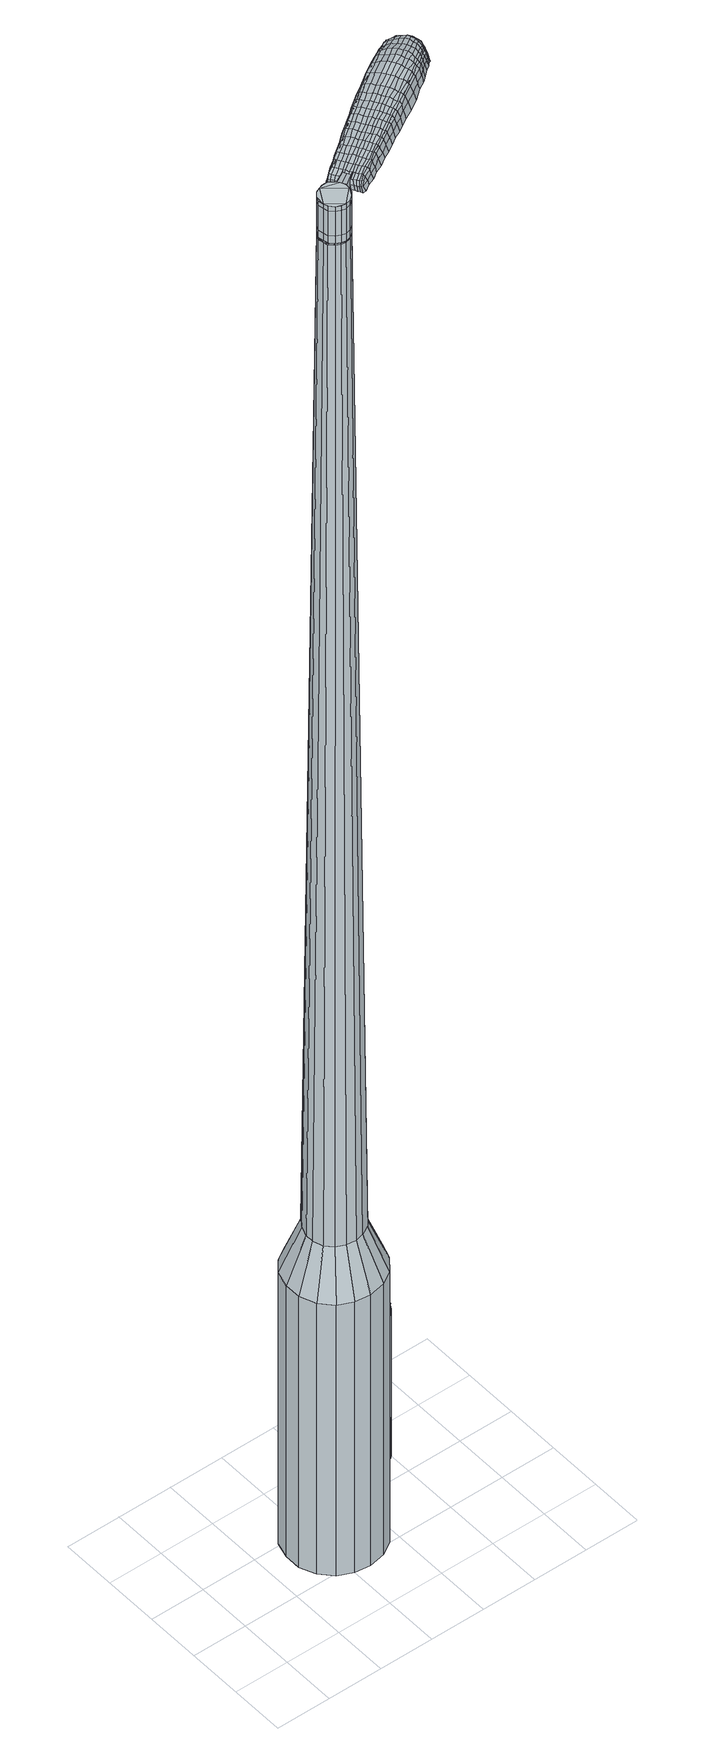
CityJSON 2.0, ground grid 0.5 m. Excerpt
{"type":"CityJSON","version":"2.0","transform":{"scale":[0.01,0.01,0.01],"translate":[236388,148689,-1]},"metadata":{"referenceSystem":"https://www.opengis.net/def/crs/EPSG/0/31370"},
"CityObjects":{
"object1":{"type":"GenericCityObject","attributes":{"cluster":27,"mean_distance_to_centroid":0.265,"new_centroid_x":236389.12,"new_centroid_y":148689.8,"mean_distance_to_camera":6.84,"H1":13.15,"H2":12.45,"Z_final":113.12,"cluster2":-1,"proj_x":236394.03,"proj_y":148697.63,"id_line":52941,"bearing_l":302.07,"distance":9.25,"orientation":"left","G_obj":32.07},"geometry":[{"type":"MultiSurface","lod":"2","boundaries":[[[0,1,2,3]],[[1,4,5,2]],[[4,6,7,5]],[[6,8,9,7]],[[8,10,11,9]],[[10,12,13,11]],[[12,14,15,13]],[[14,16,17,15]],[[16,18,19,17]],[[18,20,21,19]],[[20,22,23,21]],[[22,24,25,23]],[[24,26,27,25]],[[26,28,29,27]],[[28,30,31,29]],[[30,32,33,31]],[[32,34,35,33]],[[34,0,3,35]],[[36,37,38,39]],[[38,40,41,42]],[[41,43,42]],[[42,44,45,46]],[[45,47,46]],[[46,48,49,50]],[[49,51,50]],[[42,46,50,38]],[[50,52,39,38]],[[53,36,39]],[[2,5,7,35]],[[7,9,11,15]],[[11,13,15]],[[15,17,19,23]],[[19,21,23]],[[23,25,27,31]],[[27,29,31]],[[15,23,31,7]],[[31,33,35,7]],[[3,2,35]],[[1,0,54,55]],[[0,34,56,54]],[[34,32,57,56]],[[32,30,58,57]],[[30,28,59,58]],[[28,26,60,59]],[[26,24,61,60]],[[24,22,62,61]],[[22,20,63,62]],[[20,18,64,63]],[[18,16,65,64]],[[16,14,66,65]],[[14,12,67,66]],[[12,10,68,67]],[[10,8,69,68]],[[8,6,70,69]],[[6,4,71,70]],[[4,1,55,71]],[[55,54,72,73]],[[54,56,74,72]],[[56,57,75,74]],[[57,58,76,75]],[[58,59,77,76]],[[59,60,78,77]],[[60,61,79,78]],[[61,62,80,79]],[[62,63,81,80]],[[63,64,82,81]],[[64,65,83,82]],[[65,66,84,83]],[[66,67,85,84]],[[67,68,86,85]],[[68,69,87,86]],[[69,70,88,87]],[[70,71,89,88]],[[71,55,73,89]],[[72,90,91,92]],[[74,93,90,72]],[[94,95,93,74]],[[76,96,95,94]],[[77,97,96,76]],[[98,99,97,77]],[[79,100,99,98]],[[101,102,100,79]],[[81,103,102,101]],[[104,105,103,81]],[[106,107,105,104]],[[108,109,107,106]],[[110,111,109,108]],[[112,113,111,110]],[[114,115,113,112]],[[116,117,115,114]],[[89,118,117,116]],[[92,91,118,89]],[[119,120,121,122]],[[123,119,122,124]],[[125,123,124,126]],[[127,125,126,128]],[[129,127,128,130]],[[131,129,130,132]],[[133,131,132,134]],[[135,133,134,136]],[[137,135,136,138]],[[139,137,138,140]],[[141,139,140,142]],[[143,141,142,144]],[[145,143,144,146]],[[147,145,146,148]],[[149,147,148,150]],[[151,149,150,152]],[[73,72,92]],[[75,94,74]],[[75,76,94]],[[78,98,77]],[[78,79,98]],[[80,101,79]],[[80,81,101]],[[82,104,81]],[[82,83,106,104]],[[83,84,108,106]],[[84,85,110,108]],[[85,86,112,110]],[[86,87,114,112]],[[87,88,116,114]],[[88,89,116]],[[73,92,89]],[[153,91,90]],[[153,118,91]],[[154,117,118]],[[154,155,115,117]],[[155,156,113,115]],[[156,157,111,113]],[[157,158,109,111]],[[158,159,107,109]],[[159,160,105,107]],[[160,103,105]],[[161,102,103]],[[161,100,102]],[[162,99,100]],[[162,97,99]],[[163,95,96]],[[163,93,95]],[[39,52,151,164]],[[153,90,165,152]],[[53,39,164,120]],[[90,93,121,165]],[[36,53,120,119]],[[93,163,122,121]],[[37,36,119,123]],[[163,96,124,122]],[[38,37,123,125]],[[96,97,126,124]],[[40,38,125,127]],[[97,162,128,126]],[[41,40,127,129]],[[162,100,130,128]],[[43,41,129,131]],[[100,161,132,130]],[[42,43,131,133]],[[161,103,134,132]],[[44,42,133,135]],[[103,160,136,134]],[[45,44,135,137]],[[160,159,138,136]],[[47,45,137,139]],[[159,158,140,138]],[[46,47,139,141]],[[158,157,142,140]],[[48,46,141,143]],[[157,156,144,142]],[[49,48,143,145]],[[156,155,146,144]],[[51,49,145,147]],[[155,154,148,146]],[[50,51,147,149]],[[154,118,150,148]],[[52,50,149,151]],[[118,153,152,150]],[[151,152,166,167]],[[152,165,168,166]],[[165,121,169,168]],[[121,120,170,169]],[[120,164,171,170]],[[164,151,167,171]],[[172,173,174,175]],[[176,172,175,177]],[[172,176,178,179]],[[173,172,179,180]],[[181,182,183,184]],[[185,181,184,186]],[[181,185,187,188]],[[182,181,188,189]],[[190,191,192,193]],[[194,190,193,195]],[[190,194,196,197]],[[191,190,197,198]],[[199,200,201,202]],[[203,199,202,204]],[[199,203,205,206]],[[200,199,206,207]],[[208,209,210,211]],[[212,208,211,213]],[[208,212,214,215]],[[209,208,215,216]],[[217,218,219,220]],[[221,217,220,222]],[[217,221,223,224]],[[218,217,224,225]],[[226,227,228,229]],[[218,226,229,219]],[[226,218,225,230]],[[227,226,230,231]],[[232,233,234,235]],[[227,232,235,228]],[[232,227,231,236]],[[233,232,236,237]],[[238,176,177,239]],[[233,238,239,234]],[[238,233,237,240]],[[176,238,240,178]],[[241,242,243,244]],[[245,241,244,246]],[[241,245,247,248]],[[242,241,248,249]],[[250,251,252,253]],[[242,250,253,243]],[[250,242,249,254]],[[251,250,254,255]],[[256,257,258,259]],[[251,256,259,252]],[[256,251,255,260]],[[257,256,260,261]],[[262,263,264,265]],[[257,262,265,258]],[[262,257,261,266]],[[263,262,266,267]],[[268,173,180,269]],[[263,268,269,264]],[[268,263,267,270]],[[173,268,270,174]],[[271,272,273,274]],[[275,271,274,276]],[[271,275,277,278]],[[272,271,278,279]],[[280,281,282,283]],[[272,280,283,273]],[[280,272,279,284]],[[281,280,284,285]],[[286,287,288,289]],[[281,286,289,282]],[[286,281,285,290]],[[287,286,290,291]],[[292,185,186,293]],[[287,292,293,288]],[[292,287,291,294]],[[185,292,294,187]],[[295,296,297,298]],[[299,295,298,300]],[[295,299,301,302]],[[296,295,302,303]],[[304,305,306,307]],[[296,304,307,297]],[[304,296,303,308]],[[305,304,308,309]],[[310,311,312,313]],[[305,310,313,306]],[[310,305,309,314]],[[311,310,314,315]],[[316,317,318,319]],[[311,316,319,312]],[[316,311,315,320]],[[317,316,320,321]],[[322,182,189,323]],[[317,322,323,318]],[[322,317,321,324]],[[182,322,324,183]],[[325,211,210,326]],[[327,325,326,328]],[[325,327,329,330]],[[211,325,330,213]],[[331,327,328,332]],[[333,331,332,334]],[[331,333,335,336]],[[327,331,336,329]],[[337,333,334,338]],[[339,337,338,340]],[[337,339,341,342]],[[333,337,342,335]],[[343,339,340,344]],[[345,343,344,346]],[[343,345,347,348]],[[339,343,348,341]],[[349,345,346,350]],[[200,349,350,201]],[[349,200,207,351]],[[345,349,351,347]],[[352,353,198,197]],[[354,352,197,196]],[[352,354,355,356]],[[353,352,356,357]],[[358,359,357,356]],[[360,358,356,355]],[[358,360,361,362]],[[359,358,362,363]],[[364,365,363,362]],[[366,364,362,361]],[[364,366,367,368]],[[365,364,368,369]],[[370,371,369,368]],[[372,370,368,367]],[[370,372,205,203]],[[371,370,203,204]],[[373,374,375,376]],[[275,373,376,277]],[[373,275,276,377]],[[374,373,377,378]],[[379,194,195,380]],[[374,379,380,375]],[[379,374,378,381]],[[194,379,381,196]],[[382,383,384,385]],[[221,382,385,223]],[[382,221,222,386]],[[383,382,386,387]],[[388,389,390,391]],[[383,388,391,384]],[[388,383,387,392]],[[389,388,392,393]],[[394,191,198,395]],[[389,394,395,390]],[[394,389,393,396]],[[191,394,396,192]],[[397,398,399,400]],[[179,397,400,180]],[[397,179,178,401]],[[398,397,401,402]],[[403,404,405,406]],[[398,403,406,399]],[[403,398,402,407]],[[404,403,407,408]],[[409,202,201,410]],[[404,409,410,405]],[[409,404,408,411]],[[202,409,411,204]],[[412,413,414,415]],[[184,412,415,186]],[[412,184,183,416]],[[413,412,416,417]],[[418,206,205,419]],[[413,418,419,414]],[[418,413,417,420]],[[206,418,420,207]],[[421,422,423,424]],[[299,421,424,301]],[[421,299,300,425]],[[422,421,425,426]],[[427,212,213,428]],[[422,427,428,423]],[[427,422,426,429]],[[212,427,429,214]],[[430,431,432,433]],[[245,430,433,247]],[[430,245,246,434]],[[431,430,434,435]],[[436,437,438,439]],[[431,436,439,432]],[[436,431,435,440]],[[437,436,440,441]],[[442,209,216,443]],[[437,442,443,438]],[[442,437,441,444]],[[209,442,444,210]],[[445,446,435,434]],[[244,445,434,246]],[[445,244,243,447]],[[446,445,447,448]],[[449,450,441,440]],[[446,449,440,435]],[[449,446,448,451]],[[450,449,451,452]],[[453,326,210,444]],[[450,453,444,441]],[[453,450,452,454]],[[326,453,454,328]],[[455,456,457,458]],[[302,455,458,303]],[[455,302,301,424]],[[456,455,424,423]],[[459,330,329,460]],[[456,459,460,457]],[[459,456,423,428]],[[330,459,428,213]],[[461,462,448,447]],[[253,461,447,243]],[[461,253,252,463]],[[462,461,463,464]],[[465,466,452,451]],[[462,465,451,448]],[[465,462,464,467]],[[466,465,467,468]],[[469,332,328,454]],[[466,469,454,452]],[[469,466,468,470]],[[332,469,470,334]],[[471,472,473,474]],[[308,471,474,309]],[[471,308,303,458]],[[472,471,458,457]],[[475,336,335,476]],[[472,475,476,473]],[[475,472,457,460]],[[336,475,460,329]],[[477,478,464,463]],[[259,477,463,252]],[[477,259,258,479]],[[478,477,479,480]],[[481,482,468,467]],[[478,481,467,464]],[[481,478,480,483]],[[482,481,483,484]],[[485,338,334,470]],[[482,485,470,468]],[[485,482,484,486]],[[338,485,486,340]],[[487,488,489,490]],[[314,487,490,315]],[[487,314,309,474]],[[488,487,474,473]],[[491,342,341,492]],[[488,491,492,489]],[[491,488,473,476]],[[342,491,476,335]],[[493,494,480,479]],[[265,493,479,258]],[[493,265,264,495]],[[494,493,495,496]],[[497,498,484,483]],[[494,497,483,480]],[[497,494,496,499]],[[498,497,499,500]],[[501,344,340,486]],[[498,501,486,484]],[[501,498,500,502]],[[344,501,502,346]],[[503,504,505,506]],[[320,503,506,321]],[[503,320,315,490]],[[504,503,490,489]],[[507,348,347,508]],[[504,507,508,505]],[[507,504,489,492]],[[348,507,492,341]],[[509,510,496,495]],[[269,509,495,264]],[[509,269,180,400]],[[510,509,400,399]],[[511,512,500,499]],[[510,511,499,496]],[[511,510,399,406]],[[512,511,406,405]],[[513,350,346,502]],[[512,513,502,500]],[[513,512,405,410]],[[350,513,410,201]],[[514,515,417,416]],[[324,514,416,183]],[[514,324,321,506]],[[515,514,506,505]],[[516,351,207,420]],[[515,516,420,417]],[[516,515,505,508]],[[351,516,508,347]],[[517,518,378,377]],[[274,517,377,276]],[[517,274,273,519]],[[518,517,519,520]],[[521,354,196,381]],[[518,521,381,378]],[[521,518,520,522]],[[354,521,522,355]],[[523,524,525,526]],[[224,523,526,225]],[[523,224,223,385]],[[524,523,385,384]],[[527,528,529,530]],[[524,527,530,525]],[[527,524,384,391]],[[528,527,391,390]],[[531,353,357,532]],[[528,531,532,529]],[[531,528,390,395]],[[353,531,395,198]],[[533,534,520,519]],[[283,533,519,273]],[[533,283,282,535]],[[534,533,535,536]],[[537,360,355,522]],[[534,537,522,520]],[[537,534,536,538]],[[360,537,538,361]],[[539,540,541,542]],[[230,539,542,231]],[[539,230,225,526]],[[540,539,526,525]],[[543,544,545,546]],[[540,543,546,541]],[[543,540,525,530]],[[544,543,530,529]],[[547,359,363,548]],[[544,547,548,545]],[[547,544,529,532]],[[359,547,532,357]],[[549,550,536,535]],[[289,549,535,282]],[[549,289,288,551]],[[550,549,551,552]],[[553,366,361,538]],[[550,553,538,536]],[[553,550,552,554]],[[366,553,554,367]],[[555,556,557,558]],[[236,555,558,237]],[[555,236,231,542]],[[556,555,542,541]],[[559,560,561,562]],[[556,559,562,557]],[[559,556,541,546]],[[560,559,546,545]],[[563,365,369,564]],[[560,563,564,561]],[[563,560,545,548]],[[365,563,548,363]],[[565,566,552,551]],[[293,565,551,288]],[[565,293,186,415]],[[566,565,415,414]],[[567,372,367,554]],[[566,567,554,552]],[[567,566,414,419]],[[372,567,419,205]],[[568,569,402,401]],[[240,568,401,178]],[[568,240,237,558]],[[569,568,558,557]],[[570,571,408,407]],[[569,570,407,402]],[[570,569,557,562]],[[571,570,562,561]],[[572,371,204,411]],[[571,572,411,408]],[[572,571,561,564]],[[371,572,564,369]],[[573,574,575,576]],[[576,575,577,578]],[[579,577,575,580]],[[580,575,574,581]],[[582,583,584,585]],[[585,584,586,587]],[[588,586,584,589]],[[589,584,583,590]],[[591,592,593,594]],[[594,593,595,596]],[[597,595,593,598]],[[598,593,592,599]],[[600,601,602,603]],[[603,602,604,605]],[[606,604,602,607]],[[607,602,601,608]],[[609,610,611,612]],[[612,611,613,614]],[[615,613,611,616]],[[616,611,610,617]],[[618,619,620,621]],[[621,620,622,623]],[[624,622,620,625]],[[625,620,619,626]],[[627,628,629,630]],[[630,629,619,618]],[[626,619,629,631]],[[631,629,628,632]],[[633,634,635,636]],[[636,635,628,627]],[[632,628,635,637]],[[637,635,634,638]],[[578,577,639,640]],[[640,639,634,633]],[[638,634,639,641]],[[641,639,577,579]],[[642,643,644,645]],[[645,644,646,647]],[[648,646,644,649]],[[649,644,643,650]],[[651,652,653,654]],[[654,653,643,642]],[[650,643,653,655]],[[655,653,652,656]],[[657,658,659,660]],[[660,659,652,651]],[[656,652,659,661]],[[661,659,658,662]],[[663,664,665,666]],[[666,665,658,657]],[[662,658,665,667]],[[667,665,664,668]],[[581,574,669,670]],[[670,669,664,663]],[[668,664,669,671]],[[671,669,574,573]],[[672,673,674,675]],[[675,674,676,677]],[[678,676,674,679]],[[679,674,673,680]],[[681,682,683,684]],[[684,683,673,672]],[[680,673,683,685]],[[685,683,682,686]],[[687,688,689,690]],[[690,689,682,681]],[[686,682,689,691]],[[691,689,688,692]],[[587,586,693,694]],[[694,693,688,687]],[[692,688,693,695]],[[695,693,586,588]],[[696,697,698,699]],[[699,698,700,701]],[[702,700,698,703]],[[703,698,697,704]],[[705,706,707,708]],[[708,707,697,696]],[[704,697,707,709]],[[709,707,706,710]],[[711,712,713,714]],[[714,713,706,705]],[[710,706,713,715]],[[715,713,712,716]],[[717,718,719,720]],[[720,719,712,711]],[[716,712,719,721]],[[721,719,718,722]],[[590,583,723,724]],[[724,723,718,717]],[[722,718,723,725]],[[725,723,583,582]],[[609,612,726,727]],[[727,726,728,729]],[[730,728,726,170]],[[170,726,612,614]],[[729,728,731,732]],[[732,731,733,734]],[[735,733,731,736]],[[736,731,728,730]],[[734,733,737,738]],[[738,737,739,740]],[[741,739,737,742]],[[742,737,733,735]],[[740,739,743,744]],[[744,743,745,746]],[[747,745,743,748]],[[748,743,739,741]],[[746,745,749,750]],[[750,749,601,600]],[[608,601,749,751]],[[751,749,745,747]],[[599,752,753,598]],[[598,753,754,597]],[[755,754,753,756]],[[756,753,752,757]],[[757,758,759,756]],[[756,759,760,755]],[[761,760,759,762]],[[762,759,758,763]],[[763,764,765,762]],[[762,765,766,761]],[[767,766,765,768]],[[768,765,764,769]],[[769,770,771,768]],[[768,771,772,767]],[[606,772,771,604]],[[604,771,770,605]],[[773,774,775,776]],[[776,775,676,678]],[[677,676,775,777]],[[777,775,774,778]],[[596,595,779,780]],[[780,779,774,773]],[[778,774,779,781]],[[781,779,595,597]],[[782,783,784,785]],[[785,784,622,624]],[[623,622,784,786]],[[786,784,783,787]],[[788,789,790,791]],[[791,790,783,782]],[[787,783,790,792]],[[792,790,789,793]],[[599,592,794,795]],[[795,794,789,788]],[[793,789,794,796]],[[796,794,592,591]],[[797,798,799,800]],[[800,799,580,581]],[[579,580,799,801]],[[801,799,798,802]],[[803,804,805,806]],[[806,805,798,797]],[[802,798,805,807]],[[807,805,804,808]],[[600,603,809,810]],[[810,809,804,803]],[[808,804,809,811]],[[811,809,603,605]],[[812,813,814,815]],[[815,814,585,587]],[[582,585,814,816]],[[816,814,813,817]],[[606,607,818,819]],[[819,818,813,812]],[[817,813,818,820]],[[820,818,607,608]],[[821,822,823,824]],[[824,823,700,702]],[[700,823,701]],[[701,823,822,825]],[[614,613,826,827]],[[827,826,822,821]],[[825,822,826,828]],[[828,826,613,615]],[[829,830,831,648]],[[831,646,648]],[[647,646,831,832]],[[832,831,830,833]],[[834,835,836,837]],[[837,836,830,829]],[[833,830,836,838]],[[838,836,835,839]],[[617,610,840,841]],[[841,840,835,834]],[[839,835,840,842]],[[842,840,610,609]],[[833,843,844,832]],[[832,844,645,647]],[[642,645,844,845]],[[845,844,843,846]],[[839,847,848,838]],[[838,848,843,833]],[[846,843,848,849]],[[849,848,847,850]],[[609,727,851,842]],[[842,851,847,839]],[[850,847,851,852]],[[852,851,727,729]],[[853,854,855,856]],[[856,855,703,704]],[[702,703,855,824]],[[824,855,854,821]],[[730,170,857,858]],[[858,857,854,853]],[[821,854,857,827]],[[827,857,170,614]],[[846,859,860,845]],[[845,860,654,642]],[[651,654,860,861]],[[861,860,859,862]],[[850,863,864,849]],[[849,864,859,846]],[[862,859,864,865]],[[865,864,863,866]],[[729,732,867,852]],[[852,867,863,850]],[[866,863,867,868]],[[868,867,732,734]],[[869,870,871,872]],[[872,871,709,710]],[[704,709,871,856]],[[856,871,870,853]],[[735,736,873,874]],[[874,873,870,869]],[[853,870,873,858]],[[858,873,736,730]],[[862,875,861]],[[861,875,660,651]],[[657,660,875,876]],[[876,875,877]],[[866,878,879,865]],[[865,879,875,862]],[[877,875,879,880]],[[880,879,878,881]],[[734,738,882,868]],[[868,882,878,866]],[[881,878,882,883]],[[883,882,738,740]],[[884,885,886,887]],[[887,886,715,716]],[[710,715,886,872]],[[872,886,885,869]],[[741,742,888,889]],[[889,888,885,884]],[[869,885,888,874]],[[874,888,742,735]],[[877,890,891,876]],[[876,891,666,657]],[[663,666,891,892]],[[892,891,890,893]],[[881,894,895,880]],[[880,895,890,877]],[[893,890,895,896]],[[896,895,894,897]],[[740,744,898,883]],[[883,898,894,881]],[[897,894,898,899]],[[899,898,744,746]],[[900,901,902,903]],[[903,902,721,722]],[[716,721,902,887]],[[887,902,901,884]],[[747,748,904,905]],[[905,904,901,900]],[[884,901,904,889]],[[889,904,748,741]],[[893,906,907,892]],[[892,907,670,663]],[[581,670,907,800]],[[800,907,906,797]],[[897,908,909,896]],[[896,909,906,893]],[[797,906,909,806]],[[806,909,908,803]],[[746,750,910,899]],[[899,910,908,897]],[[803,908,910,810]],[[810,910,750,600]],[[817,911,912,816]],[[816,912,725,582]],[[722,725,912,903]],[[903,912,911,900]],[[608,751,913,820]],[[820,913,911,817]],[[900,911,913,905]],[[905,913,751,747]],[[778,914,915,777]],[[777,915,675,677]],[[672,675,915,916]],[[916,915,914,917]],[[597,754,918,781]],[[781,918,914,778]],[[917,914,918,919]],[[919,918,754,755]],[[920,921,922,923]],[[923,922,625,626]],[[624,625,922,785]],[[785,922,921,782]],[[924,925,926,927]],[[927,926,921,920]],[[782,921,926,791]],[[791,926,925,788]],[[757,752,928,929]],[[929,928,925,924]],[[788,925,928,795]],[[795,928,752,599]],[[917,930,931,916]],[[916,931,684,672]],[[681,684,931,932]],[[932,931,930,933]],[[755,760,934,919]],[[919,934,930,917]],[[933,930,934,935]],[[935,934,760,761]],[[936,937,938,939]],[[939,938,631,632]],[[626,631,938,923]],[[923,938,937,920]],[[940,941,942,943]],[[943,942,937,936]],[[920,937,942,927]],[[927,942,941,924]],[[763,758,944,945]],[[945,944,941,940]],[[924,941,944,929]],[[929,944,758,757]],[[933,946,947,932]],[[932,947,690,681]],[[687,690,947,948]],[[948,947,946,949]],[[761,766,950,935]],[[935,950,946,933]],[[949,946,950,951]],[[951,950,766,767]],[[952,953,954,955]],[[955,954,637,638]],[[632,637,954,939]],[[939,954,953,936]],[[956,957,958,959]],[[959,958,953,952]],[[936,953,958,943]],[[943,958,957,940]],[[769,764,960,961]],[[961,960,957,956]],[[940,957,960,945]],[[945,960,764,763]],[[949,962,963,948]],[[948,963,694,687]],[[587,694,963,815]],[[815,963,962,812]],[[767,772,964,951]],[[951,964,962,949]],[[812,962,964,819]],[[819,964,772,606]],[[802,965,966,801]],[[801,966,641,579]],[[638,641,966,955]],[[955,966,965,952]],[[808,967,968,807]],[[807,968,965,802]],[[952,965,968,959]],[[959,968,967,956]],[[605,770,969,811]],[[811,969,967,808]],[[956,967,969,961]],[[961,969,770,769]],[[573,576,175,174]],[[576,578,177,175]],[[588,589,188,187]],[[589,590,189,188]],[[591,594,193,192]],[[594,596,195,193]],[[615,616,215,214]],[[616,617,216,215]],[[618,621,220,219]],[[621,623,222,220]],[[627,630,229,228]],[[630,618,219,229]],[[633,636,235,234]],[[636,627,228,235]],[[578,640,239,177]],[[640,633,234,239]],[[648,649,248,247]],[[649,650,249,248]],[[650,655,254,249]],[[655,656,255,254]],[[656,661,260,255]],[[661,662,261,260]],[[662,667,266,261]],[[667,668,267,266]],[[668,671,270,267]],[[671,573,174,270]],[[678,679,278,277]],[[679,680,279,278]],[[680,685,284,279]],[[685,686,285,284]],[[686,691,290,285]],[[691,692,291,290]],[[692,695,294,291]],[[695,588,187,294]],[[696,699,298,297]],[[699,701,300,298]],[[705,708,307,306]],[[708,696,297,307]],[[711,714,313,312]],[[714,705,306,313]],[[717,720,319,318]],[[720,711,312,319]],[[590,724,323,189]],[[724,717,318,323]],[[773,776,376,375]],[[776,678,277,376]],[[596,780,380,195]],[[780,773,375,380]],[[623,786,386,222]],[[786,787,387,386]],[[787,792,392,387]],[[792,793,393,392]],[[793,796,396,393]],[[796,591,192,396]],[[701,425,300]],[[701,825,426,425]],[[825,828,429,426]],[[828,615,214,429]],[[829,648,433,432]],[[648,247,433]],[[834,837,439,438]],[[837,829,432,439]],[[617,841,443,216]],[[841,834,438,443]],[[970,971,972,973]],[[974,975,973,972]],[[976,977,978,979]],[[980,981,982,983]],[[971,984,985,972]],[[986,974,972,985]],[[987,976,979,988]],[[989,990,981,980]],[[984,991,992,985]],[[992,993,986,985]],[[994,987,988,995]],[[996,990,989,997]],[[991,998,999,992]],[[999,1000,993,992]],[[1001,994,995,1002]],[[1003,996,997,1004]],[[1005,1006,1007,1008]],[[1009,1010,1006,1005]],[[1009,1011,1012,1010]],[[1011,1013,1014,1012]],[[1015,1016,1017,1018]],[[1019,1020,1016,1015]],[[1021,1022,1020,1019]],[[1023,1024,1022,1021]],[[1018,1007,1006,1015]],[[1015,1006,1010,1019]],[[1010,1012,1021,1019]],[[1012,1014,1023,1021]],[[979,978,975,974]],[[988,979,974,986]],[[993,995,988,986]],[[1000,1002,995,993]],[[980,983,977,976]],[[989,980,976,987]],[[997,989,987,994]],[[1004,997,994,1001]],[[981,1005,1008,982]],[[990,1009,1005,981]],[[1011,1009,990,996]],[[1013,1011,996,1003]],[[1025,1026,1027,1028]],[[1027,1029,1030,1031]],[[1027,1031,1032,1033]],[[1027,1033,1028]],[[1034,1025,1028,1035]],[[1036,1035,1028,1037]],[[1038,1037,1028]],[[1039,1027,1026,1040]],[[1041,1039,1040,1042]],[[1043,1041,1042,1044]],[[1045,1043,1044,1046]],[[1047,1045,1046,1048]],[[1048,1049,1050,1051]],[[1048,1051,1052,1053]],[[1048,1053,1054,1055]],[[1054,1056,1057,1058]],[[1054,1058,1059,1060]],[[1054,1060,1055]],[[1048,1055,1047]],[[1061,1062,1026,1025]],[[1063,1064,1029,1027]],[[1065,1066,1038,1028]],[[1062,1067,1040,1026]],[[1068,1063,1027,1039]],[[1067,1069,1042,1040]],[[1070,1068,1039,1041]],[[1069,1071,1044,1042]],[[1072,1070,1041,1043]],[[1071,1073,1046,1044]],[[1074,1072,1043,1045]],[[1073,1075,1048,1046]],[[1076,1074,1045,1047]],[[1075,1077,1049,1048]],[[1078,1079,1056,1054]],[[1080,1076,1047,1055]],[[1050,1049,1077,1081]],[[1051,1050,1081,1082]],[[1052,1051,1082,1083]],[[1053,1052,1083,1084]],[[1054,1053,1084,1078]],[[1085,1061,1025,1034]],[[1086,1085,1034,1035]],[[1087,1086,1035,1036]],[[1088,1087,1036,1037]],[[1066,1088,1037,1038]],[[1030,1029,1064,1089]],[[1057,1056,1079,1090]],[[1031,1030,1089,1091]],[[1032,1031,1091,1092]],[[1033,1032,1092,1093]],[[1028,1033,1093,1065]],[[1058,1057,1090,1094]],[[1059,1058,1094,1095]],[[1060,1059,1095,1096]],[[1055,1060,1096,1080]]]}]}
},
"vertices":[
[149,104,384],[154,91,384],[154,91,96],[149,104,96],[155,76,384],[155,76,96],[150,62,384],[150,62,96],[141,50,384],[141,50,96],[129,43,384],[129,43,96],[114,40,384],[114,40,96],[100,42,384],[100,42,96],[87,48,384],[87,48,96],[77,59,384],[77,59,96],[71,73,384],[71,73,96],[71,88,384],[71,88,96],[75,102,384],[75,102,96],[84,113,384],[84,113,96],[97,121,384],[97,121,96],[111,124,384],[111,124,96],[126,122,384],[126,122,96],[139,115,384],[139,115,96],[117,95,1524],[112,95,1524],[108,94,1524],[124,89,1524],[104,92,1524],[101,88,1524],[100,79,1524],[99,84,1524],[101,75,1524],[105,71,1524],[113,68,1524],[109,69,1524],[118,69,1524],[122,72,1524],[126,80,1524],[125,76,1524],[126,85,1524],[121,92,1524],[134,95,429],[137,87,429],[128,102,429],[121,106,429],[112,107,429],[103,105,429],[96,101,429],[91,94,429],[88,85,429],[88,77,429],[91,68,429],[97,62,429],[105,58,429],[114,57,429],[122,59,429],[130,63,429],[135,70,429],[138,78,429],[124,89,1483],[126,85,1483],[121,92,1483],[117,95,1483],[112,95,1483],[108,94,1483],[104,92,1483],[101,88,1483],[99,84,1483],[100,79,1483],[101,75,1483],[105,71,1483],[109,69,1483],[113,68,1483],[118,69,1483],[122,72,1483],[125,76,1483],[126,80,1483],[124,89,1485],[125,85,1485],[125,85,1483],[121,92,1485],[117,94,1483],[117,94,1485],[112,95,1485],[108,94,1485],[104,91,1483],[104,91,1485],[101,88,1485],[100,84,1483],[100,84,1485],[100,79,1485],[102,75,1483],[102,75,1485],[105,72,1483],[105,72,1485],[109,70,1483],[109,70,1485],[113,69,1483],[113,69,1485],[118,70,1483],[118,70,1485],[121,72,1483],[121,72,1485],[124,76,1483],[124,76,1485],[126,80,1485],[117,95,1519],[121,92,1519],[121,92,1493],[117,95,1493],[112,95,1519],[112,95,1493],[108,94,1519],[108,94,1493],[104,92,1519],[104,92,1493],[101,88,1519],[101,88,1493],[99,84,1519],[99,84,1493],[100,79,1519],[100,79,1493],[101,75,1519],[101,75,1493],[105,71,1519],[105,71,1493],[109,69,1519],[109,69,1493],[113,68,1519],[113,68,1493],[118,69,1519],[118,69,1493],[122,72,1519],[122,72,1493],[125,76,1519],[125,76,1493],[126,80,1519],[126,80,1493],[126,85,1519],[126,85,1493],[126,85,1485],[125,76,1485],[122,72,1485],[118,69,1485],[113,68,1485],[109,69,1485],[105,71,1485],[101,75,1485],[99,84,1485],[104,92,1485],[117,95,1485],[124,89,1519],[124,89,1493],[142,96,1513],[142,96,1518],[140,99,1513],[138,102,1513],[138,102,1518],[140,99,1518],[213,122,1519],[207,118,1518],[209,118,1509],[215,121,1510],[221,126,1519],[223,125,1510],[219,127,1526],[212,122,1525],[205,119,1525],[193,154,1519],[187,150,1518],[187,149,1525],[193,153,1525],[200,159,1519],[200,157,1526],[200,161,1510],[193,156,1510],[187,152,1509],[264,179,1519],[266,175,1519],[267,176,1513],[265,179,1513],[261,181,1519],[262,182,1513],[260,180,1524],[263,178,1524],[265,175,1524],[202,139,1530],[195,135,1529],[197,132,1529],[203,136,1530],[209,144,1531],[211,141,1531],[207,147,1530],[200,142,1530],[194,138,1529],[133,96,1512],[135,94,1512],[136,95,1517],[134,97,1517],[132,99,1512],[133,99,1517],[132,99,1506],[134,97,1506],[136,94,1506],[263,154,1519],[260,152,1519],[262,152,1512],[264,154,1512],[264,156,1518],[266,155,1512],[263,156,1522],[262,155,1523],[259,153,1524],[256,149,1519],[252,146,1519],[253,145,1512],[258,149,1512],[255,150,1524],[251,147,1525],[247,142,1519],[240,138,1519],[242,138,1511],[249,142,1511],[246,143,1526],[239,139,1526],[231,132,1519],[233,131,1510],[229,133,1526],[149,86,1513],[155,90,1513],[154,90,1518],[147,87,1517],[143,84,1512],[144,85,1516],[145,83,1506],[150,86,1507],[157,89,1507],[162,93,1514],[168,97,1515],[167,98,1520],[160,94,1519],[163,93,1507],[170,96,1507],[175,100,1515],[181,104,1516],[180,105,1522],[173,101,1521],[177,100,1508],[183,103,1508],[188,108,1517],[194,111,1517],[193,112,1524],[186,108,1523],[190,107,1508],[196,111,1509],[201,115,1518],[199,115,1524],[203,114,1509],[244,185,1519],[241,184,1519],[242,182,1524],[245,184,1523],[247,186,1518],[247,185,1522],[247,187,1512],[244,187,1512],[241,185,1512],[237,181,1519],[232,179,1519],[232,177,1525],[237,180,1524],[237,183,1512],[232,181,1512],[227,176,1519],[220,172,1519],[220,170,1526],[227,174,1526],[227,178,1511],[220,174,1511],[210,166,1519],[210,164,1526],[210,168,1510],[133,112,1513],[139,116,1513],[139,118,1507],[133,113,1507],[128,108,1512],[128,110,1506],[129,108,1516],[133,111,1517],[139,115,1518],[145,121,1514],[151,125,1515],[151,127,1507],[145,122,1507],[145,119,1519],[151,123,1520],[157,129,1515],[163,134,1516],[163,135,1508],[157,131,1508],[157,128,1521],[163,132,1522],[169,138,1517],[175,142,1517],[175,144,1509],[169,140,1508],[169,136,1523],[175,140,1524],[181,146,1518],[181,148,1509],[181,145,1524],[139,100,1519],[140,97,1519],[145,104,1520],[147,101,1520],[144,106,1520],[138,102,1519],[152,108,1522],[153,105,1522],[158,111,1523],[159,109,1523],[156,114,1523],[150,110,1521],[164,115,1524],[166,113,1524],[170,119,1525],[172,117,1525],[169,122,1525],[163,118,1524],[177,123,1526],[178,121,1526],[183,127,1527],[185,125,1527],[181,130,1527],[175,126,1526],[189,131,1528],[191,129,1528],[187,134,1528],[261,176,1527],[262,173,1527],[258,179,1526],[254,177,1527],[257,174,1528],[259,171,1528],[251,170,1529],[253,167,1529],[249,173,1528],[242,170,1530],[245,167,1530],[247,163,1530],[239,163,1531],[241,159,1531],[236,166,1530],[229,161,1531],[231,158,1531],[233,155,1531],[220,151,1531],[222,148,1531],[218,154,1531],[249,186,1518],[252,185,1519],[252,187,1513],[249,187,1513],[248,185,1523],[251,184,1523],[257,184,1519],[257,185,1513],[256,183,1524],[266,158,1518],[267,161,1518],[265,160,1523],[264,158,1523],[267,158,1513],[268,160,1513],[268,164,1519],[268,168,1519],[267,167,1524],[266,164,1523],[269,164,1513],[269,168,1513],[268,172,1519],[266,171,1524],[268,172,1513],[211,124,1528],[210,125,1528],[203,122,1528],[204,120,1527],[218,128,1528],[217,130,1529],[208,128,1529],[207,131,1530],[200,127,1529],[202,124,1528],[216,132,1529],[215,135,1530],[205,133,1530],[199,130,1529],[213,138,1531],[194,151,1528],[195,149,1529],[202,154,1529],[201,156,1528],[188,147,1527],[189,145,1528],[197,146,1529],[205,151,1530],[191,142,1528],[127,106,1512],[128,105,1512],[129,105,1517],[128,107,1517],[127,108,1506],[128,106,1506],[130,102,1512],[131,102,1517],[130,103,1506],[141,84,1512],[140,85,1512],[141,85,1506],[142,83,1506],[142,85,1517],[141,86,1517],[139,87,1512],[138,89,1512],[139,89,1506],[140,87,1506],[140,88,1517],[138,90,1517],[136,92,1512],[137,92,1506],[137,92,1517],[146,88,1519],[146,89,1519],[153,91,1520],[152,93,1520],[144,91,1519],[143,93,1519],[151,95,1520],[149,97,1520],[142,95,1519],[148,99,1520],[133,109,1519],[134,108,1519],[140,112,1520],[139,114,1520],[136,105,1519],[142,109,1520],[160,95,1521],[159,96,1521],[166,99,1522],[165,100,1522],[157,98,1521],[156,101,1521],[164,102,1522],[162,104,1523],[154,103,1522],[161,107,1523],[145,118,1521],[146,116,1521],[153,120,1522],[151,122,1522],[148,113,1521],[154,117,1522],[172,102,1523],[172,104,1523],[179,106,1524],[178,107,1524],[170,106,1523],[169,108,1524],[177,110,1525],[175,112,1525],[167,111,1524],[174,114,1525],[158,126,1523],[159,125,1523],[165,129,1524],[164,131,1524],[161,121,1524],[167,126,1525],[185,109,1525],[184,111,1525],[192,113,1526],[191,115,1526],[183,113,1526],[181,116,1526],[189,117,1527],[188,120,1527],[180,118,1526],[186,122,1527],[170,135,1525],[171,133,1525],[177,137,1526],[176,139,1526],[173,130,1526],[179,134,1527],[198,117,1527],[197,118,1527],[196,121,1527],[194,123,1528],[193,126,1528],[182,143,1527],[183,141,1527],[185,138,1528],[246,183,1525],[249,183,1525],[243,182,1526],[246,181,1526],[253,181,1526],[250,179,1527],[262,157,1525],[263,159,1525],[260,157,1526],[259,155,1525],[264,162,1525],[264,166,1526],[261,164,1527],[261,160,1526],[264,170,1526],[260,167,1527],[239,179,1526],[241,178,1527],[233,176,1527],[235,175,1528],[245,176,1528],[239,173,1529],[255,152,1526],[256,154,1527],[250,150,1528],[250,148,1527],[256,157,1527],[256,160,1528],[250,156,1529],[250,153,1528],[255,164,1528],[249,160,1530],[228,173,1528],[230,172,1529],[221,169,1528],[223,167,1529],[233,169,1529],[226,165,1530],[245,145,1528],[245,147,1528],[238,142,1529],[238,140,1528],[245,149,1529],[244,153,1530],[236,148,1530],[237,145,1530],[242,156,1530],[235,151,1531],[211,163,1529],[212,161,1529],[215,158,1530],[228,134,1528],[228,136,1529],[227,139,1530],[225,142,1530],[224,145,1531],[208,119,1509],[206,120,1518],[212,123,1518],[214,123,1509],[220,128,1519],[222,127,1510],[218,129,1525],[211,124,1525],[205,121,1525],[188,147,1525],[188,149,1518],[194,153,1518],[194,151,1525],[201,158,1519],[201,156,1525],[202,160,1510],[194,155,1509],[189,151,1509],[265,175,1513],[264,174,1519],[263,177,1519],[263,178,1513],[260,180,1519],[261,180,1513],[259,179,1524],[261,176,1524],[263,174,1524],[198,133,1528],[196,135,1528],[202,139,1529],[204,137,1529],[210,144,1529],[211,141,1529],[208,147,1529],[200,142,1529],[194,138,1528],[137,96,1516],[137,95,1512],[135,97,1512],[136,98,1516],[134,100,1512],[135,100,1516],[134,101,1506],[136,98,1506],[138,95,1506],[260,153,1512],[259,154,1519],[261,156,1518],[263,155,1512],[263,157,1518],[264,156,1512],[262,158,1522],[260,156,1523],[258,154,1523],[252,147,1512],[251,147,1519],[255,151,1519],[257,150,1512],[254,152,1524],[249,148,1525],[241,139,1511],[239,140,1519],[246,144,1519],[248,143,1511],[244,145,1525],[238,141,1526],[230,134,1519],[232,133,1510],[228,135,1526],[153,92,1518],[154,91,1513],[148,88,1513],[147,88,1517],[143,86,1512],[143,87,1515],[144,85,1506],[149,88,1506],[156,91,1507],[166,99,1520],[167,99,1514],[161,95,1514],[160,96,1519],[162,95,1507],[169,98,1507],[179,107,1522],[181,106,1516],[174,102,1515],[173,103,1521],[176,102,1508],[182,105,1508],[192,114,1523],[193,113,1517],[187,109,1516],[186,110,1522],[189,109,1508],[195,112,1508],[200,116,1517],[198,117,1524],[202,116,1509],[242,181,1523],[242,182,1519],[245,183,1518],[245,182,1523],[247,184,1518],[247,183,1522],[247,185,1512],[245,185,1512],[242,183,1512],[233,176,1525],[233,177,1519],[238,180,1519],[238,178,1524],[238,181,1512],[233,179,1512],[221,169,1526],[221,170,1519],[228,174,1519],[228,173,1525],[228,176,1511],[221,172,1511],[211,164,1519],[211,162,1526],[211,166,1510],[140,116,1507],[140,115,1513],[134,110,1513],[134,112,1506],[130,107,1512],[130,108,1506],[131,107,1515],[134,109,1517],[140,113,1518],[152,125,1507],[152,123,1514],[146,119,1514],[146,121,1507],[146,118,1519],[152,122,1520],[165,134,1508],[164,132,1516],[158,128,1515],[158,129,1508],[158,126,1521],[164,130,1522],[177,142,1508],[176,141,1517],[170,136,1516],[171,138,1508],[170,135,1522],[176,139,1523],[182,145,1517],[183,147,1509],[182,143,1524],[140,100,1518],[141,98,1518],[146,104,1519],[147,102,1519],[144,106,1519],[152,108,1520],[154,106,1520],[158,112,1521],[160,109,1521],[157,114,1521],[151,110,1520],[165,116,1523],[166,113,1523],[171,120,1524],[173,117,1524],[169,122,1524],[163,118,1523],[177,124,1525],[179,121,1525],[184,128,1526],[185,125,1526],[182,130,1526],[176,126,1525],[190,131,1527],[191,129,1527],[188,134,1527],[261,172,1526],[259,175,1526],[257,178,1525],[253,176,1526],[256,173,1526],[258,170,1526],[253,167,1528],[251,170,1528],[248,173,1527],[242,169,1528],[245,166,1529],[246,163,1529],[240,159,1530],[239,162,1530],[236,165,1529],[229,161,1530],[231,158,1530],[233,155,1530],[222,148,1530],[220,151,1530],[218,154,1530],[252,185,1513],[251,183,1518],[249,184,1518],[249,185,1512],[248,183,1523],[251,182,1523],[256,182,1519],[256,183,1513],[255,181,1523],[263,161,1523],[265,161,1518],[264,159,1518],[262,159,1523],[265,158,1512],[266,161,1512],[265,167,1523],[266,168,1519],[265,164,1519],[264,164,1523],[266,164,1513],[267,168,1513],[265,171,1519],[264,171,1524],[266,172,1513],[203,123,1527],[210,126,1527],[210,125,1527],[204,121,1526],[217,129,1527],[217,130,1528],[201,127,1528],[207,131,1528],[208,128,1528],[202,125,1527],[216,133,1528],[214,136,1529],[205,134,1529],[199,130,1528],[213,139,1529],[203,154,1528],[195,149,1527],[194,150,1527],[202,155,1527],[189,146,1526],[190,145,1527],[198,146,1528],[205,151,1528],[192,142,1527],[131,106,1516],[130,106,1512],[129,107,1512],[130,107,1516],[130,107,1506],[132,103,1512],[133,103,1516],[132,104,1506],[143,86,1506],[142,86,1512],[142,85,1512],[143,86,1516],[143,87,1516],[141,91,1506],[140,91,1512],[141,88,1512],[142,88,1506],[141,89,1516],[140,91,1516],[138,93,1512],[139,93,1506],[139,93,1516],[146,90,1518],[147,89,1518],[153,93,1519],[152,93,1519],[144,94,1518],[145,91,1518],[151,95,1519],[150,97,1519],[143,96,1518],[149,99,1519],[141,112,1519],[135,108,1518],[134,109,1518],[140,113,1519],[137,105,1518],[142,109,1519],[159,97,1520],[159,96,1520],[166,100,1521],[165,101,1521],[156,101,1520],[158,99,1520],[164,103,1521],[163,105,1521],[155,103,1520],[161,107,1521],[153,120,1521],[147,116,1520],[146,117,1520],[152,121,1521],[149,113,1520],[155,118,1521],[172,104,1522],[179,107,1523],[178,108,1523],[169,109,1522],[171,106,1522],[177,110,1523],[175,113,1524],[168,111,1523],[174,115,1524],[165,129,1523],[159,125,1522],[159,126,1522],[165,130,1523],[161,122,1522],[167,126,1523],[185,112,1524],[185,111,1524],[191,114,1525],[191,115,1525],[182,116,1525],[183,114,1524],[190,118,1525],[188,120,1526],[180,119,1525],[187,123,1526],[178,137,1525],[172,133,1524],[171,134,1524],[177,138,1525],[173,130,1524],[180,134,1525],[197,119,1526],[198,118,1526],[194,124,1527],[196,121,1526],[193,126,1527],[184,141,1526],[183,142,1526],[186,138,1526],[249,181,1524],[246,182,1524],[243,180,1525],[246,180,1525],[253,180,1525],[250,178,1525],[259,157,1525],[262,160,1524],[261,158,1524],[258,156,1525],[260,164,1526],[263,166,1525],[262,163,1524],[260,160,1525],[262,169,1525],[259,167,1526],[241,177,1526],[239,178,1526],[234,175,1526],[235,174,1527],[245,175,1526],[239,172,1527],[250,151,1527],[255,154,1526],[254,153,1526],[249,149,1526],[249,157,1528],[255,161,1527],[255,157,1526],[249,154,1527],[254,164,1527],[248,160,1528],[230,171,1527],[228,172,1527],[221,168,1527],[223,167,1528],[233,168,1528],[226,164,1529],[237,143,1528],[244,147,1527],[244,146,1527],[238,141,1527],[236,149,1529],[243,153,1529],[244,150,1528],[237,146,1528],[242,156,1529],[234,152,1530],[213,160,1528],[212,161,1528],[215,157,1529],[227,137,1528],[228,135,1528],[225,142,1529],[226,139,1529],[224,145,1530],[144,85,1508],[140,91,1508],[169,107,1509],[173,100,1509],[187,118,1510],[192,111,1510],[221,138,1512],[226,130,1512],[211,121,1511],[206,129,1511],[236,148,1513],[248,155,1514],[252,148,1514],[241,140,1513],[137,96,1508],[164,114,1509],[183,125,1510],[216,146,1512],[201,137,1511],[231,156,1513],[243,163,1514],[133,102,1508],[160,120,1509],[178,133,1510],[211,154,1512],[196,145,1511],[238,170,1514],[227,164,1513],[130,108,1508],[156,127,1509],[174,140,1510],[206,162,1512],[191,152,1511],[233,178,1514],[222,172,1513],[259,163,1514],[262,167,1514],[266,161,1514],[263,156,1514],[254,170,1514],[258,173,1514],[250,177,1514],[254,179,1514],[245,184,1514],[251,185,1514],[265,171,1515],[265,176,1515],[266,175,1515],[267,168,1515],[262,175,1515],[265,177,1515],[260,179,1515],[264,178,1515],[258,183,1515],[264,179,1515],[108,125,334],[112,126,334],[112,126,165],[98,123,171],[108,125,165],[105,124,165],[102,123,166],[100,123,167],[99,123,169],[105,124,334],[102,123,333],[100,123,332],[99,123,331],[98,123,328],[127,123,165],[127,123,334],[140,116,165],[140,116,334],[150,105,165],[150,105,334],[156,91,165],[156,91,334],[156,76,165],[156,76,334],[155,72,334],[154,68,334],[153,66,333],[153,64,332],[152,63,331],[152,62,328],[155,72,165],[152,62,171],[152,63,169],[153,64,167],[153,66,166],[154,68,165],[109,122,334],[113,123,334],[113,123,165],[109,122,165],[99,120,171],[99,120,328],[126,121,334],[126,121,165],[138,114,334],[138,114,165],[147,103,334],[147,103,165],[153,90,334],[153,90,165],[154,77,334],[154,77,165],[152,73,334],[149,63,328],[149,63,171],[152,73,165],[151,69,334],[151,67,333],[150,65,332],[150,63,331],[105,121,334],[102,121,333],[100,120,332],[99,120,331],[105,121,165],[150,63,169],[102,121,166],[100,120,167],[99,120,169],[150,65,167],[151,67,166],[151,69,165]
]}
